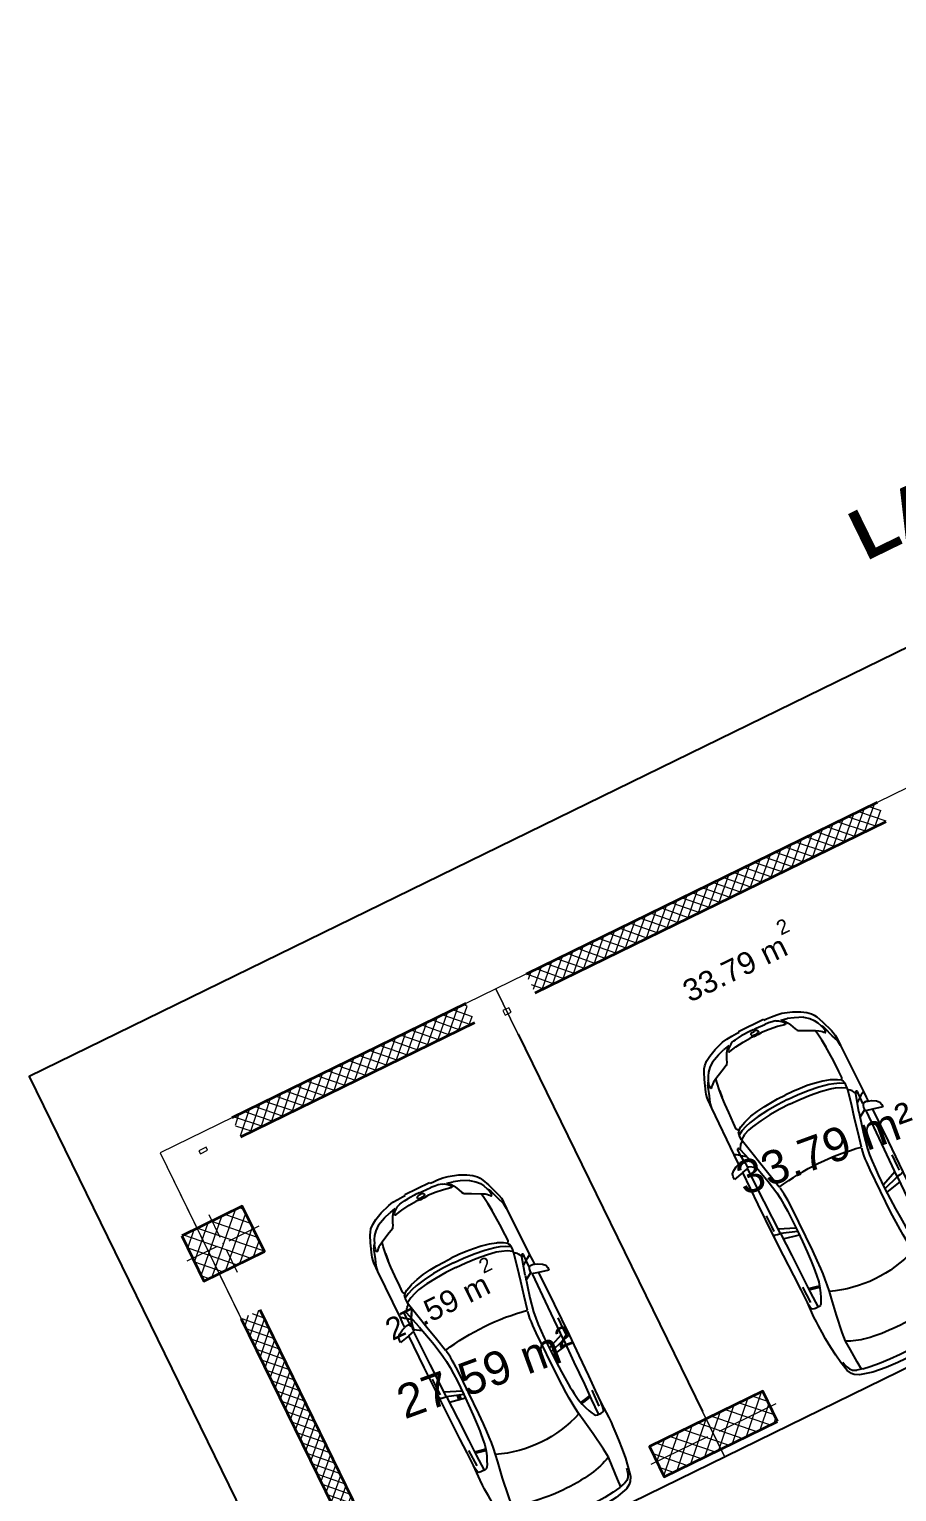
# Model space of a CAD drawing. Header units: metres. Extents: x 7511783 to 7512372, y 4692307 to 4692611.
# Drawn here: x 7511783.76 to 7511794.09, y 4692512.97 to 4692530.39 of the extents above; entities that cross this region are included whole.
import ezdxf

# ---------------------------------------------------------------- set-up
doc = ezdxf.new("R2010")
doc.units = ezdxf.units.M
doc.linetypes.add('Long Dashed', pattern=[793.7499761581425, 476.2499928474427, -317.4999833106998])
doc.layers.get('0').update_dxf_attribs({"lineweight": 0})
for name, color, linetype, lineweight in [('A - Fill Zone_Pen_No__156', 165, 'Continuous', 0), ('A - Muret', 7, 'Continuous', 0), ('A - Muret_Pen_No__101', 252, 'Continuous', 0), ('A - Muret_Pen_No__7', 7, 'Continuous', 0), ('A - Pllaka Themel', 7, 'Continuous', 0), ('A - Pllaka Themel_Pen_No__42', 8, 'Continuous', 0), ('A - Shtyllat', 7, 'Continuous', 0), ('A - Shtyllat_Pen_No__1', 7, 'Continuous', 0), ('A -Polyline_Pen_No__42', 8, 'Continuous', 0), ('Annotation - Text_Pen_No__48', 14, 'Continuous', 0), ('garazhat-netw', 1, 'Continuous', 0), ('Interior - Furniture _Pen_No__42', 8, 'Continuous', 0), ('Structural - Bearing', 7, 'Continuous', 0), ('Structural - Bearing_Pen_No__20', 1, 'Continuous', 0), ('Structural - Bearing_Pen_No__21', 7, 'Continuous', 0)]:
    doc.layers.add(name, color=color, linetype=linetype, lineweight=lineweight)
doc.styles.add('GENERATED_STYLE_2', font='arialbd.ttf')
doc.styles.get("Standard").update_dxf_attribs({"font": 'arial.ttf'})
pattern_1 = [(44.99999999999998, (0, 0), (-68.94290863686237, 68.94290863686243), []), (135.0000000000001, (0, 0), (68.94290863686219, 68.94290863686261), [])]
pattern_2 = [(44.99999999999998, (0, 0), (-91.92387818248316, 91.92387818248324), []), (135.0000000000001, (0, 0), (91.9238781824829, 91.92387818248349), [])]

# ---------------------------------------------------------------- blocks, each defined once
blk = doc.blocks.new('Slab_1', base_point=(-1850.000000000003, -20500.83600967443))
at = {"layer": 'A - Pllaka Themel_Pen_No__42', "color": 8, "linetype": 'Continuous', "lineweight": 25, "flags": 128}
blk.add_lwpolyline([(-1850.000000000003, -20500.83600967443), (27400.0000000007, -20500.83534970144), (27400.0000000007, 1500), (-1000, 1500), (-999.9999999999992, -8550.830745419275), (-1850.000000000002, -8550.830745419275)], close=True, dxfattribs=at)
blk = doc.blocks.new('Wall_14', base_point=(0, 6.4082e-12))
at = {"layer": 'A - Muret_Pen_No__101', "linetype": 'Continuous', "lineweight": 13}
h = blk.add_hatch(dxfattribs=at)
h.set_pattern_fill('CONCRETE_BLOCK', color=252, style=0, pattern_type=2)
h.set_pattern_definition(pattern_1)
h.paths.add_polyline_path([(949.9999999999998, 6.70552789961e-05), (949.9999999999998, -249.9999821185998), (4050.000049173878, -249.9999821185998), (4050.000049173878, -6.03497707363e-05)])
h = blk.add_hatch(dxfattribs=at)
h.set_pattern_fill('CONCRETE_BLOCK', color=252, style=0, pattern_type=2)
h.set_pattern_definition(pattern_1)
h.paths.add_polyline_path([(4850.000053644231, -249.9999821185998), (9499.999999999998, -249.9999821185998), (9499.999999999998, 6.70552789961e-05), (4850.000053644231, -6.03497707363e-05)])
at = {"layer": 'A - Muret_Pen_No__7', "color": 7, "linetype": 'Continuous', "lineweight": 35, "flags": 128}
for points in [[(4049.999999999993, 5.9151e-12), (949.9999999999992, 6.2951e-12)], [(9500, 5.2471e-12), (4849.999999999994, 5.8171e-12)], [(950.0000000000005, -249.9999999999937), (4049.999999999999, -249.9999999999941)], [(4850, -249.9999999999942), (9500, -249.9999999999948)]]:
    blk.add_lwpolyline(points, dxfattribs=at)
blk = doc.blocks.new('Wall_15', base_point=(0, 6.4082e-12))
at = {"layer": 'A - Muret_Pen_No__101', "linetype": 'Continuous', "lineweight": 13}
h = blk.add_hatch(dxfattribs=at)
h.set_pattern_fill('CONCRETE_BLOCK', color=252, style=0, pattern_type=2)
h.set_pattern_definition(pattern_1)
h.paths.add_polyline_path([(-1.5708e-12, -4900.000033771142), (249.9999749009003, -4900.000033771142), (249.9999749009003, -2199.999968968906), (-1.5708e-12, -2199.999968968906)])
h = blk.add_hatch(dxfattribs=at)
h.set_pattern_fill('CONCRETE_BLOCK', color=252, style=0, pattern_type=2)
h.set_pattern_definition(pattern_1)
h.paths.add_polyline_path([(-1.5708e-12, -8550.830750387211), (249.999995032061, -8800.830745419275), (249.999995032061, -6899.999994027645), (-1.5708e-12, -6899.999994027645)])
at = {"layer": 'A - Muret_Pen_No__7', "color": 7, "linetype": 'Continuous', "lineweight": 35, "flags": 128}
for points in [[(-4.041e-13, -2200.000028613109), (-9.001e-13, -4899.999936311775)], [(249.9999999999991, -4900.000060477718), (249.9999999999996, -2200.000025361618)], [(-1.2675e-12, -6899.999962323701), (-1.5708e-12, -8550.830745419275)], [(249.9999999999984, -8800.830745419275), (249.9999999999987, -6899.999959072212)]]:
    blk.add_lwpolyline(points, dxfattribs=at)
blk = doc.blocks.new('Column_1', base_point=(-58909.50201474628, 206624.0072372175))
at = {"layer": 'Structural - Bearing', "linetype": 'Continuous', "lineweight": 0}
h = blk.add_hatch(dxfattribs=at)
h.set_pattern_fill('CONCRETE_BLOCK', color=18, style=0, pattern_type=2)
h.set_pattern_definition(pattern_2)
h.paths.add_polyline_path([(-59309.50201474628, 206924.0072372175), (-59309.50201474628, 206324.0072372175), (-58509.50201474628, 206324.0072372175), (-58509.50201474628, 206924.0072372175)])
at = {"layer": 'Structural - Bearing_Pen_No__20', "color": 1, "linetype": 'Continuous', "lineweight": 0}
for p, q in [((-58909.50201474628, 206704.0072372175), (-58909.50201474628, 207004.0072372175)), ((-58989.50201474628, 206624.0072372175), (-59389.50201474628, 206624.0072372175)), ((-58909.50201474628, 206544.0072372175), (-58909.50201474628, 206244.0072372175)), ((-58829.50201474629, 206624.0072372175), (-58429.50201474629, 206624.0072372175))]:
    blk.add_line(p, q, dxfattribs=at)
blk.add_point((-58909.50201474628, 206624.0072372175), dxfattribs=at)
at = {"layer": 'Structural - Bearing_Pen_No__21', "color": 7, "linetype": 'Continuous', "lineweight": 35, "flags": 128}
blk.add_lwpolyline([(-59309.50201474628, 206924.0072372175), (-59309.50201474628, 206324.0072372175), (-58509.50201474628, 206324.0072372175), (-58509.50201474628, 206924.0072372175)], close=True, dxfattribs=at)
blk = doc.blocks.new('Column_2', base_point=(47.50000000000142, 14980))
at = {"layer": 'A - Shtyllat_Pen_No__1', "color": 7, "linetype": 'Continuous', "lineweight": 13, "flags": 128}
blk.add_lwpolyline([(1.4377e-12, 15000), (1.4266e-12, 14960), (95.00000000000142, 14960), (95.00000000000144, 15000)], close=True, dxfattribs=at)
blk = doc.blocks.new('Column_3', base_point=(445.0000000000012, 14970))
at = {"layer": 'A - Shtyllat_Pen_No__1', "color": 7, "linetype": 'Continuous', "lineweight": 13, "flags": 128}
blk.add_lwpolyline([(405.0000000000012, 15000), (405.0000000000012, 14940), (485.0000000000012, 14940), (485.0000000000012, 15000)], close=True, dxfattribs=at)
blk = doc.blocks.new('Column_10', base_point=(-59109.50201474628, 182406.9408084733))
at = {"layer": 'Structural - Bearing', "linetype": 'Continuous', "lineweight": 0}
h = blk.add_hatch(dxfattribs=at)
h.set_pattern_fill('CONCRETE_BLOCK', color=18, style=0, pattern_type=2)
h.set_pattern_definition(pattern_2)
h.paths.add_polyline_path([(-58359.50201474628, 182206.9408084733), (-58359.50201474628, 182606.9408084733), (-59859.50201474628, 182606.9408084733), (-59859.50201474628, 182206.9408084733)])
at = {"layer": 'Structural - Bearing_Pen_No__20', "color": 1, "linetype": 'Continuous', "lineweight": 0}
for p, q in [((-59109.50201474628, 182486.9408084733), (-59109.50201474628, 182686.9408084733)), ((-59189.50201474627, 182406.9408084733), (-59939.50201474627, 182406.9408084733)), ((-59109.50201474628, 182326.9408084733), (-59109.50201474628, 182126.9408084733)), ((-59029.50201474628, 182406.9408084733), (-58279.50201474628, 182406.9408084733))]:
    blk.add_line(p, q, dxfattribs=at)
blk.add_point((-59109.50201474628, 182406.9408084733), dxfattribs=at)
at = {"layer": 'Structural - Bearing_Pen_No__21', "color": 7, "linetype": 'Continuous', "lineweight": 35, "flags": 128}
blk.add_lwpolyline([(-58359.50201474628, 182206.9408084733), (-58359.50201474628, 182606.9408084733), (-59859.50201474628, 182606.9408084733), (-59859.50201474628, 182206.9408084733)], close=True, dxfattribs=at)
blk = doc.blocks.new('Car 05 22')
at = {"layer": 'Interior - Furniture _Pen_No__42', "color": 8, "linetype": 'Continuous', "lineweight": 25}
for p, q in [((1961.117547741, 983.221158223), (1928.938242309, 983.221158223)), ((1928.938242309, 983.221158223), (1957.843908175, 858.0544967500001)), ((1996.903176747, 974.9060932165999), (1961.117547741, 983.221158223)), ((2026.89661068, 945.007687052), (1996.903176747, 974.9060932165999)), ((2054.5732194, 897.577022836), (2026.89661068, 945.007687052)), ((2067.91700908, 857.6794056350001), (2054.5732194, 897.577022836)), ((-784.8200333720001, 721.8124613509999), (-815.0478655078, 667.7598955197002)), ((-757.6903274910002, 747.022066986), (-784.8200333720001, 721.8124613509999)), ((-706.3378894982, 775.7872218095), (-757.6903274910002, 747.022066986)), ((-729.425104913, 716.3992494200002), (-750.577082573, 669.7773949330001)), ((-701.0941271610001, 743.2591195180001), (-729.425104913, 716.3992494200002)), ((-585.227090103, 801.027979058), (-706.3378894982, 775.7872218095)), ((-664.8727541800001, 760.961322365), (-701.0941271610001, 743.2591195180001)), ((-626.571782751, 772.4860242179999), (-664.8727541800001, 760.961322365)), ((-594.8871138119998, 778.4895580349998), (-626.571782751, 772.4860242179999)), ((-483.1389679684001, 817.2581826864), (-585.227090103, 801.027979058)), ((-372.3345973750002, 830.229933465), (-483.1389679684001, 817.2581826864)), ((-251.752794228, 841.043733947), (-372.3345973750002, 830.229933465)), ((-168.2198443133, 844.6061713611999), (-251.752794228, 841.043733947)), ((-78.35772569479998, 850.6357850930001), (-168.2198443133, 844.6061713611999)), ((-24.036324899, 852.2918850640001), (-78.35772569479998, 850.6357850930001)), ((40.3182760438, 852.3336850629998), (-24.036324899, 852.2918850640001)), ((230.8030912739, 845.5192631063), (40.3182760438, 852.3336850629998)), ((124.560977278, 791.3967861309999), (129.0398444, 820.4687779309999)), ((125.693926866, 743.8968737240001), (124.560977278, 791.3967861309999)), ((327.3887276080001, 761.920895626), (125.394377448, 756.455747737)), ((132.429139117, 722.8048827370001), (125.693926866, 743.8968737240001)), ((129.0398444, 820.4687779309999), (138.886242882, 832.3883788069998)), ((146.670770152, 710.6062742990001), (132.429139117, 722.8048827370001)), ((138.886242882, 832.3883788069998), (165.168377873, 840.275885275)), ((171.252864179, 696.6287725440001), (146.670770152, 710.6062742990001)), ((165.168377873, 840.275885275), (194.733578306, 844.324685204)), ((212.566754139, 676.5412700230002), (171.252864179, 696.6287725440001)), ((194.733578306, 844.324685204), (230.803091274, 845.519263106)), ((210.873013229, 809.2317387879999), (418.0703055720001, 816.1926024380003)), ((400.0158099590001, 847.596806379), (230.8030912739, 845.5192631063)), ((521.9507803269998, 764.6728959719999), (327.3887276080001, 761.920895626)), ((355.2943663540001, 762.315609428), (339.1227247570001, 683.1192857359999)), ((373.4006373970002, 762.5717151969999), (357.2289958010001, 683.375391506)), ((590.7241636140001, 851.6786068920001), (400.0158099590001, 847.596806379)), ((813.627009446, 769.327996556), (521.9507803269998, 764.6728959719999)), ((856.5325990199999, 856.169707455), (590.7241636140001, 851.6786068920001)), ((1108.59023357, 773.98329714), (813.627009446, 769.327996556)), ((1129.8609284, 858.5331077519999), (856.5325990199999, 856.169707455)), ((1036.25651944, 772.8416796290002), (996.5002997029998, 578.7916468290002)), ((1041.96657906, 578.0240872360001), (1107.56627095, 773.967136299)), ((1173.32542975, 774.895061201), (1090.33970038, 577.89253068)), ((1115.14443198, 808.948201529), (1108.59023357, 773.98329714)), ((1108.59023357, 773.98329714), (1537.61805657, 780.025947399)), ((1119.51383092, 833.2672045809999), (1115.14443198, 808.948201529)), ((1120.16623076, 836.3248049650001), (1119.51383092, 833.2672045809999)), ((1120.69723063, 838.160005195), (1120.16623076, 836.3248049650001)), ((1129.8609284, 858.5331077519999), (1120.69723063, 838.160005195)), ((1536.1071561, 860.3802508980001), (1129.8609284, 858.5331077519999)), ((1162.63563846, 830.4777734580001), (1220.13025657, 829.0713745190002)), ((1220.13025657, 829.0713745190002), (1369.65750367, 831.489072695)), ((1957.843908175, 858.0544967500001), (1536.1071561, 860.3802508980001)), ((1537.61805657, 780.025611521), (1974.99295641, 786.0764425990001)), ((2000.39650233, 701.591770694), (1730.35620914, 633.8338533080002)), ((1939.15395607, 686.22492547), (1995.917261, 777.427813481)), ((1957.84390817, 858.0544967500001), (1977.22141076, 777.427813481)), ((1977.22141076, 777.427813481), (2019.59119012, 777.427813481)), ((2000.39650233, 701.591770694), (2213.53100788, 762.9814866290001)), ((2019.59119012, 777.427813481), (2044.48611622, 783.069509224)), ((2044.48611622, 783.069509224), (2063.35562216, 792.2740022800001)), ((2063.35562216, 792.2740022800001), (2070.42572439, 799.8521965630001)), ((2068.68333559, 787.696981005), (2065.39356605, 794.4584027669999)), ((2119.91703998, 857.4374531180001), (2067.91700908, 857.6794056350001)), ((2075.28112592, 835.6608695470001), (2067.91700908, 857.6794056350001)), ((2068.68333559, 787.696981005), (2148.02030692, 790.4828861469999)), ((2070.42572439, 799.8521965630001), (2075.2191259, 809.3983893609999)), ((2075.2191259, 809.3983893609999), (2075.28112592, 835.6608695470001)), ((2106.51930118, 732.1586113790001), (2148.02030692, 790.4828861469999)), ((2193.165590015, 856.4504063259001), (2119.91703998, 857.4374531180001)), ((2122.045506540001, 659.9572884350001), (2293.79610906, 697.6509877739999)), ((2148.02030692, 790.4828861469999), (2166.81146925, 813.814537484)), ((2148.02030692, 790.4828861469999), (2205.61920777, 792.204186117)), ((2166.81146925, 813.814537484), (2182.27381684, 834.081841238)), ((2182.27381684, 834.081841238), (2193.16559002, 856.4504063260001)), ((2808.01466132, 852.5547640039999), (2193.165590015, 856.4504063259001)), ((2205.61920777, 792.204186117), (2227.21980808, 791.0038861380001)), ((2226.59190807, 769.8777067159999), (2213.53100788, 762.9814866290001)), ((2213.53100788, 762.9814866290001), (2238.34670825, 752.240186817)), ((2234.36910819, 773.9630864369999), (2226.59190807, 769.8828865080001)), ((2227.21980808, 791.0038861380001), (2232.61990816, 790.029986155)), ((2232.61990816, 790.029986155), (2237.93539134, 787.2871225249999)), ((2238.46067648, 776.864360243), (2234.36910819, 773.9630864369999)), ((2240.81890828, 784.03918626), (2237.93539134, 787.2871225249999)), ((2238.34670825, 752.240186817), (2258.53170854, 739.717487037)), ((2238.46067648, 776.864360243), (2240.85090828, 780.5209863219999)), ((2240.85090828, 780.5209863219999), (2240.81890828, 784.03918626)), ((2258.53170854, 739.717487037), (2269.0398087, 731.086787188)), ((2269.0398087, 731.086787188), (2278.83550884, 721.965087348)), ((2278.83550884, 721.965087348), (2293.79610906, 697.6509877739999)), ((2293.79610906, 697.6509877739999), (2317.1870094, 700.7385877199999)), ((2293.79610906, 697.6386630720001), (2293.79610906, 697.6509877739999)), ((2317.1870094, 700.7385877199999), (2345.74280982, 702.7498876850001)), ((2355.134199750001, 639.912801441), (2317.1870094, 700.7385877199999)), ((2345.74280982, 702.7498876850001), (2378.929310310001, 702.0184876970001)), ((2410.10490185, 649.1086815510001), (2378.929310310001, 702.0184876970001)), ((2378.929310310001, 702.0184876970001), (2410.57231077, 694.2028878339999)), ((2428.73881104, 681.7061880529999), (2457.25830016, 700.035535323)), ((2457.25830016, 700.035535323), (2535.4819126, 697.9905877680001)), ((2535.422612600001, 697.9916562040003), (2673.21491462, 695.5089878119999)), ((2535.46586986, 697.9894090810001), (2535.4819126, 697.988971943)), ((2855.711363900001, 852.6327640009998), (2808.01466132, 852.5547640039999)), ((2808.01466132, 852.5547640039999), (2876.86636504, 843.317264394)), ((2891.44016583, 852.5287640049999), (2855.711363900001, 852.6327640009998)), ((2876.86636504, 843.317264394), (2954.16376923, 813.731165643)), ((2922.51356751, 852.034364026), (2891.44016583, 852.5287640049999)), ((2904.11849592, 832.8863289209997), (2905.06820589, 832.8379901159999)), ((2945.17226874, 849.4061641369999), (2922.51356751, 852.034364026)), ((2989.61447115, 839.6482645490003), (2945.17226874, 849.4061641369999)), ((2954.16376923, 813.731165643), (3075.78877375, 774.6896785450001)), ((3013.55027244, 833.064864827), (2989.61447115, 839.6482645490003)), ((3154.26138006, 782.5577669589998), (3013.55027244, 833.064864827)), ((3022.47491973, 758.305686711), (3023.66221975, 762.4851866380001)), ((3024.49924208, 753.7186598590001), (3022.47491973, 758.305686711)), ((3023.66221975, 762.4851866380001), (3034.64521991, 765.0503865930001)), ((3037.91041996, 743.452886971), (3024.49924208, 753.7186598590001)), ((3034.64521991, 765.0503865930001), (3046.93432009, 763.817386614)), ((3050.61522015, 730.6688871950001), (3037.91041996, 743.452886971)), ((3046.93432009, 763.817386614), (3060.9451203, 762.9292866300001)), ((3064.50712035, 714.6457874760001), (3050.61522015, 730.6688871950001)), ((3060.9451203, 762.9292866300001), (3089.85712072, 757.3861867269998)), ((3076.97452053, 697.807687771), (3064.50712035, 714.6457874760001)), ((3100.48402088, 763.1120866269999), (3075.78877375, 774.6896785450001)), ((3100.00912087, 656.556188494), (3076.97452053, 697.807687771)), ((3089.85712072, 757.3861867269998), (3108.43932099, 751.4304868319999)), ((3114.13862108, 753.3111867989999), (3100.48402088, 763.1120866269999)), ((3108.43932099, 751.4304868319999), (3122.8656212, 746.4359869189999)), ((3122.8656212, 746.4359869189999), (3114.13862108, 753.3111867989999)), ((3170.0706946, 726.5554905960001), (3122.8656212, 746.4359869189999)), ((3235.883818752, 747.6101556219), (3154.26138006, 782.5577669589998)), ((3211.69204952, 701.0151137130001), (3170.0706946, 726.5554905960001)), ((3254.25934432, 663.1775183300001), (3211.69204952, 701.0151137130001)), ((3269.07948628, 728.3294692490001), (3235.883818752, 747.6101556219)), ((3298.56678787, 705.6390702070001), (3269.07948628, 728.3294692490001)), ((3337.33388997, 663.3806719909999), (3298.56678787, 705.6390702070001)), ((-815.0478655078, 667.7598955197002), (-855.0523550635, 511.0116477078998)), ((-768.2719792499998, 602.2788720830002), (-782.764796709, 510.0106247469999)), ((-768.2719792499998, 602.2788720830002), (-750.577082573, 669.7773949330001)), ((-764.3441764490001, 617.261773195), (-665.728145997, 623.9546285630003)), ((-665.728145997, 623.9546285630003), (-500.877431885, 634.180288886)), ((-500.877431885, 634.180288886), (-383.0238853850001, 641.9613403830001)), ((-383.0238853850001, 641.9613403830001), (-274.220886173, 631.318400078)), ((-274.220886173, 631.318400078), (-56.404854203, 600.536895199)), ((-56.404854203, 600.536895199), (145.941775497, 566.5900898169999)), ((145.941775497, 566.5900898169999), (233.261172115, 552.312592089)), ((266.3151410770001, 654.566867265), (212.566754139, 676.5412700230002)), ((233.261172115, 552.312592089), (315.3092800730001, 541.359190513)), ((319.4903281550001, 636.426864989), (266.3151410770001, 654.566867265)), ((315.2936019620001, 541.3606176840001), (384.2945810830001, 535.0794906230001)), ((392.7088835140001, 617.8124267930001), (319.4903281550001, 636.426864989)), ((339.1227247570001, 683.1192857359999), (329.5580559370001, 633.8673348859999)), ((357.2289958010001, 683.375391506), (346.76505809, 629.492778784)), ((384.2815104790001, 535.080362318), (454.174320738, 530.4191213629999)), ((474.8166917820001, 607.1053878569999), (392.7088835140001, 617.8124267930001)), ((454.170282107, 530.4193907049998), (526.242583163, 526.2868907769997)), ((521.3449804749999, 601.6186871690002), (474.8166917820001, 607.1053878569999)), ((569.9935686519999, 596.8381865689998), (521.3449804749999, 601.6186871690002)), ((526.2331313149998, 526.2873073839999), (627.7018846490002, 521.814890855)), ((652.59274858, 590.9845858339997), (569.9935686519999, 596.8381865689998)), ((772.8388193580001, 584.9903850819998), (652.59274858, 590.9845858339997)), ((907.2666866909999, 580.298084493), (772.8388193580001, 584.9903850819998)), ((1041.96657906, 578.0240872360001), (907.2666866909999, 580.298084493)), ((1227.79815085, 577.5186957939999), (1041.96657906, 578.0240872360001)), ((1316.09897866, 580.475793563), (1227.79815085, 577.5186957939999)), ((1403.02450604, 584.4121905939998), (1316.09897866, 580.475793563)), ((1483.8761315, 590.1361862749999), (1403.02450604, 584.4121905939998)), ((1420.49066257, 521.652523245), (1466.64156934, 524.030772681)), ((1466.62639694, 524.0299908169999), (1510.87647584, 527.594696836)), ((1562.00595611, 600.596478384), (1483.8761315, 590.1361862749999)), ((1510.85529759, 527.5929907539999), (1554.25309822, 533.0576906580001)), ((1554.25309822, 533.0576906580001), (1596.82961355, 540.969674969)), ((1730.35620914, 633.8338533080002), (1562.00595611, 600.596478384)), ((1597.28918852, 541.1774857889999), (1596.65116701, 540.8889849259999)), ((1610.72419049, 544.0665862469999), (1779.61280153, 581.7538898049997)), ((1779.61280153, 581.7538898049997), (1952.84760406, 621.338789111)), ((1952.84760406, 621.338789111), (2122.045506540001, 659.9572884350001)), ((2379.77420337, 575.387091212), (2355.13301598, 639.9159014410001)), ((2397.334105950001, 514.2584815219999), (2379.77250853, 575.3929912130001)), ((2436.02871163, 583.2244924540001), (2410.10490185, 649.1086815510001)), ((2410.57231077, 694.2028878339999), (2410.58631694, 694.1782473540001)), ((2428.73881104, 681.7061880529999), (2410.57231077, 694.2028878339999)), ((2428.77597173, 681.700745325), (2428.73881104, 681.7061880529999)), ((2428.77597173, 681.700745325), (2456.66545813, 639.8418234830003)), ((2453.63941421, 521.616582688), (2436.02871163, 583.2244924540001)), ((2456.66545813, 639.8418234830003), (2487.236391870001, 574.2621729599999)), ((2487.236391870001, 574.2621729599999), (2491.79934275, 562.0052962960001)), ((2491.79994982, 562.0052962960001), (2517.90263133, 477.034766618)), ((2673.21491462, 695.5089878119999), (2787.200816290001, 691.4809878819998)), ((2787.200816290001, 691.4809878819998), (2868.415817480001, 687.223087957)), ((2868.395882330001, 687.22488671), (2959.72331881, 678.984388101)), ((2959.72331881, 678.984388101), (2868.415817480001, 687.1969879569999)), ((2959.72331881, 678.984388101), (3047.2313201, 666.2002883250001)), ((3047.20992906, 666.2041971140001), (3100.00912087, 656.556188494)), ((3152.92075342, 553.873393456), (3100.00912087, 656.556188494)), ((3189.62073735, 475.569766106), (3152.92075342, 553.873393456)), ((3301.867263790001, 602.80900872), (3254.25934432, 663.1775183300001)), ((3301.867263790001, 602.80900872), (3346.015513130001, 501.4217980699999)), ((3374.49419199, 603.583974516), (3337.33388997, 663.3806719909999)), ((3418.40079436, 512.7439783509999), (3374.49419199, 603.583974516)), ((-855.0523550635, 511.0116477078998), (-874.6778528530002, 344.9579771100001)), ((-794.5333543099999, 390.6265818930001), (-802.4328468090001, 258.715288008)), ((-782.7621654889999, 510.027376359), (-794.5333543099999, 390.6265818930001)), ((627.698546207, 521.8149872519999), (756.75876515, 518.0884218199999)), ((756.75876515, 518.0884218199999), (1322.62824821, 518.052230308)), ((1322.62824821, 518.052230308), (1420.49779626, 521.652890858)), ((2419.31580918, 395.7362626700001), (2397.33316008, 514.2635815229997)), ((2433.73206705, 266.091642182), (2419.31580918, 395.7362626700001)), ((2477.61661773, 401.0764635800001), (2453.63941421, 521.616582688)), ((2493.88922012, 269.050242651), (2477.61661773, 401.0764635800001)), ((2517.90263133, 477.034766618), (2537.54372273, 384.0810341510001)), ((2537.54372273, 384.0810341510001), (2551.45611664, 285.6281997640001)), ((3199.39883308, 466.7584630290001), (3189.62073735, 475.569766106)), ((3220.69886845, 454.388540188), (3199.39883308, 466.7584630290001)), ((3256.10680826, 439.2417534179999), (3220.67662376, 454.4014587129999)), ((3288.390194130001, 425.101248479), (3256.10680826, 439.2417534179999)), ((3319.36158057, 408.41284265), (3288.390194130001, 425.101248479)), ((3353.46269085, 384.2512837760001), (3319.36158057, 408.41284265)), ((3321.23357975, 370.497229407), (3320.99727986, 362.132926485)), ((3320.99727986, 362.132926485), (3338.31527228, 276.8564967000001)), ((3324.654278260001, 377.297531782), (3321.23357975, 370.497229407)), ((3328.30797666, 379.591332583), (3324.654278260001, 377.297531782)), ((3338.468372210001, 379.4523325350001), (3328.30797666, 379.591332583)), ((3363.640761200001, 357.811724976), (3338.468372210001, 379.4523325350001)), ((3346.015513130001, 501.4217980699999), (3374.297465860001, 419.557472908)), ((3377.182392130001, 359.9734848010001), (3353.46269085, 384.2512837760001)), ((3396.66521323, 315.8049103040001), (3363.640761200001, 357.811724976)), ((3391.09039087, 344.247647689), (3374.297465860001, 419.557472908)), ((3391.09039087, 344.247647689), (3377.182392130001, 359.9734848010001)), ((3457.47689648, 393.0984834030001), (3418.40079436, 512.7439783509999)), ((3468.34279707, 330.9338860280001), (3457.47689648, 393.0984834030001)), ((-882.944054645, 194.680643518), (-885.3767076889999, 0)), ((-874.6778528530002, 344.9579771100001), (-882.944054645, 194.680643518)), ((-802.4328468090001, 258.715288008), (-806.8131426489999, 124.936494209)), ((2441.61713002, 131.955220918), (2433.73181129, 266.093942182)), ((2503.10292147, 133.173421111), (2493.88922012, 269.050242651)), ((2551.45611664, 285.6281997640001), (2559.71041303, 193.693567653)), ((2559.71041303, 193.693567653), (2564.38081099, 101.185635342)), ((3338.31527228, 276.8564967000001), (3351.882966340001, 172.661960307)), ((3408.0703938, 289.3779877820001), (3396.66521323, 315.8049103040001)), ((3408.0703938, 289.3779877820001), (3413.77629411, 267.259988716)), ((3413.77548775, 267.2641933500001), (3418.45445829, 242.866384828)), ((3418.452194370001, 242.878189745), (3424.044894670001, 200.723791525)), ((3424.044894670001, 200.723791525), (3427.72848251, 152.023715234)), ((3474.4914974, 263.721088865), (3468.34279707, 330.9338860280001)), ((3478.33319761, 199.917191559), (3474.4914974, 263.721088865)), ((3479.35651311, 164.9481933352), (3478.33319761, 199.917191559)), ((-885.3767076889999, 0), (-882.944054645, -194.680643518)), ((-806.8131426489999, 124.936494209), (-808.0470753050001, 0)), ((-806.8131426489999, -124.936494209), (-808.0470753050001, 1.477e-13)), ((2444.0197128, -0.0273000043277), (2441.61701245, 131.957220918)), ((2444.0197128, 0.0273000043271), (2441.61701245, -131.957220918)), ((2506.01959488, -3.86e-13), (2503.10292147, 133.173421111)), ((2564.38081099, 101.185635342), (2566.01761027, -0.00610000213065)), ((2564.38081099, -101.185635342), (2566.01761027, 0.00610000212997)), ((3351.882966340001, 172.661960307), (3358.343763510001, 75.87012649980001)), ((3353.95786543, 27.8932505984), (3358.343763510001, 75.87012649980001)), ((3353.95786543, 27.8932505984), (3353.95786543, -0.7649002671629999)), ((3353.95786543, -27.8932505984), (3353.95786543, 0.7649002671619999)), ((3370.89075802, 11.74110410089999), (3370.32315827, -0.7649002671629999)), ((3370.89075802, -11.74110410089999), (3370.32315827, 0.7649002671619999)), ((3372.49235732, 23.6550082622), (3370.89075802, 11.74110410089999)), ((3376.267285060001, 38.99395092400001), (3372.49235732, 23.6550082622)), ((3381.98685317, 46.5714162664), (3376.267285060001, 38.99395092400001)), ((3386.21005132, 48.3522168884), (3381.98685317, 46.5714162664)), ((3386.21005132, 48.3522168884), (3394.28954778, 48.3522168884)), ((3398.51284593, 46.5714162664), (3394.28954778, 48.3522168884)), ((3404.23226311, 38.99375151340001), (3398.51284593, 46.5714162664)), ((3404.23226311, 38.99375151340001), (3408.00714178, 23.6550082622)), ((3408.00714178, 23.6550082622), (3409.766541010001, 8.055102813469999)), ((3409.766541010001, 8.055102813469999), (3409.766541010001, -4.961e-13)), ((3432.36383112, 39.98011396419999), (3427.72848251, 152.023715234)), ((3431.76949509, 57.3729975776), (3431.76949509, 56.7710829698)), ((3432.04453126, -0.0109000038072), (3432.36383112, 39.98011396419999)), ((3432.04453126, 0.0109000038063), (3432.36383112, -39.98011396419999)), ((3489.519598210001, 164.9481933352), (3479.35651311, 164.9481933352)), ((3489.519598210001, -164.9481933352), (3489.519598210001, 164.9481933352)), ((-802.4328468090001, -258.715288008), (-806.8131426489999, -124.936494209)), ((2441.61713002, -131.955220918), (2433.73181129, -266.093942182)), ((2503.10292147, -133.173421111), (2493.88922012, -269.050242651)), ((2506.01959488, -2.78e-13), (2503.10292147, -133.173421111)), ((2559.71041303, -193.693567653), (2564.38081099, -101.185635342)), ((3338.31527228, -276.8564967000001), (3351.882966340001, -172.661960307)), ((3351.882966340001, -172.661960307), (3358.343763510001, -75.87012649980001)), ((3353.95786543, -27.8932505984), (3358.343763510001, -75.87012649980001)), ((3372.49235732, -23.6550082622), (3370.89075802, -11.74110410089999)), ((3376.267285060001, -38.99395092400001), (3372.49235732, -23.6550082622)), ((3381.98685317, -46.5714162664), (3376.267285060001, -38.99395092400001)), ((3386.21005132, -48.3522168884), (3381.98685317, -46.5714162664)), ((3386.21005132, -48.3522168884), (3394.28954778, -48.3522168884)), ((3398.51284593, -46.5714162664), (3394.28954778, -48.3522168884)), ((3404.23226311, -38.99375151340001), (3398.51284593, -46.5714162664)), ((3404.23226311, -38.99375151340001), (3408.00714178, -23.6550082622)), ((3408.00714178, -23.6550082622), (3409.766541010001, -8.055102813469999)), ((3409.766541010001, -8.055102813469999), (3409.766541010001, -3.892e-13)), ((3424.044894670001, -200.723791525), (3427.72848251, -152.023715234)), ((3432.36383112, -39.98011396419999), (3427.72848251, -152.023715234)), ((3431.76949509, -57.3729975776), (3431.76949509, -56.7710829698)), ((3478.33319761, -199.917191559), (3479.35651311, -164.9481933352)), ((3479.35651311, -164.9481933352), (3489.519598210001, -164.9481933352)), ((-882.944054645, -194.680643518), (-874.6778528530002, -344.9579771100001)), ((-874.6778528530002, -344.9579771100001), (-855.0523550635, -511.0116477078998)), ((-794.5333543099999, -390.6265818930001), (-802.4328468090001, -258.715288008)), ((2433.73206705, -266.091642182), (2419.31580918, -395.7362626700001)), ((2493.88922012, -269.050242651), (2477.61661773, -401.0764635800001)), ((2537.54372273, -384.0810341510001), (2551.45611664, -285.6281997640001)), ((2551.45611664, -285.6281997640001), (2559.71041303, -193.693567653)), ((3320.99727986, -362.132926485), (3338.31527228, -276.8564967000001)), ((3396.66521323, -315.8049103040001), (3363.640761200001, -357.811724976)), ((3391.09039087, -344.247647689), (3374.297465860001, -419.557472908)), ((3391.09039087, -344.247647689), (3377.182392130001, -359.9734848010001)), ((3408.0703938, -289.3779877820001), (3396.66521323, -315.8049103040001)), ((3408.0703938, -289.3779877820001), (3413.77629411, -267.259988716)), ((3413.77548775, -267.2641933500001), (3418.45445829, -242.866384828)), ((3418.452194370001, -242.878189745), (3424.044894670001, -200.723791525)), ((3457.47689648, -393.0984834030001), (3468.34279707, -330.9338860280001)), ((3468.34279707, -330.9338860280001), (3474.4914974, -263.721088865)), ((3474.4914974, -263.721088865), (3478.33319761, -199.917191559)), ((-855.0523550635, -511.0116477078998), (-815.0478655078, -667.7598955197002)), ((-782.7621654889999, -510.027376359), (-794.5333543099999, -390.6265818930001)), ((-768.2719792499998, -602.2788720830002), (-782.764796709, -510.0106247469999)), ((526.2331313149998, -526.2873073839999), (627.7018846490002, -521.814890855)), ((627.698546207, -521.8149872519999), (756.75876515, -518.0884218199999)), ((756.75876515, -518.0884218199999), (1322.62824821, -518.052230308)), ((1322.62824821, -518.052230308), (1420.49779626, -521.652890858)), ((1420.49066257, -521.652523245), (1466.64156934, -524.030772681)), ((2397.334105950001, -514.2584815219999), (2379.77250853, -575.3929912130001)), ((2419.31580918, -395.7362626700001), (2397.33316008, -514.2635815229997)), ((2453.63941421, -521.616582688), (2436.02871163, -583.2244924540001)), ((2477.61661773, -401.0764635800001), (2453.63941421, -521.616582688)), ((2491.79994982, -562.0052962960001), (2517.90263133, -477.034766618)), ((2517.90263133, -477.034766618), (2537.54372273, -384.0810341510001)), ((3189.62073735, -475.569766106), (3152.92075342, -553.873393456)), ((3199.39883308, -466.7584630290001), (3189.62073735, -475.569766106)), ((3220.69886845, -454.388540188), (3199.39883308, -466.7584630290001)), ((3256.10680826, -439.2417534179999), (3220.67662376, -454.4014587129999)), ((3288.390194130001, -425.101248479), (3256.10680826, -439.2417534179999)), ((3319.36158057, -408.41284265), (3288.390194130001, -425.101248479)), ((3301.867263790001, -602.80900872), (3346.015513130001, -501.4217980699999)), ((3353.46269085, -384.2512837760001), (3319.36158057, -408.41284265)), ((3321.23357975, -370.497229407), (3320.99727986, -362.132926485)), ((3324.654278260001, -377.297531782), (3321.23357975, -370.497229407)), ((3328.30797666, -379.591332583), (3324.654278260001, -377.297531782)), ((3338.468372210001, -379.4523325350001), (3328.30797666, -379.591332583)), ((3363.640761200001, -357.811724976), (3338.468372210001, -379.4523325350001)), ((3346.015513130001, -501.4217980699999), (3374.297465860001, -419.557472908)), ((3377.182392130001, -359.9734848010001), (3353.46269085, -384.2512837760001)), ((3374.49419199, -603.583974516), (3418.40079436, -512.7439783509999)), ((3418.40079436, -512.7439783509999), (3457.47689648, -393.0984834030001)), ((-815.0478655078, -667.7598955197002), (-784.8200333720001, -721.8124613509999)), ((-768.2719792499998, -602.2788720830002), (-750.577082573, -669.7773949330001)), ((-764.3441764490001, -617.261773195), (-665.728145997, -623.9546285630003)), ((-729.425104913, -716.3992494200002), (-750.577082573, -669.7773949330001)), ((-665.728145997, -623.9546285630003), (-500.877431885, -634.180288886)), ((-500.877431885, -634.180288886), (-383.0238853850001, -641.9613403830001)), ((-383.0238853850001, -641.9613403830001), (-274.220886173, -631.318400078)), ((-274.220886173, -631.318400078), (-56.404854203, -600.536895199)), ((-56.404854203, -600.536895199), (145.941775497, -566.5900898169999)), ((145.941775497, -566.5900898169999), (233.261172115, -552.312592089)), ((212.566754139, -676.5412700230002), (171.252864179, -696.6287725440001)), ((266.3151410770001, -654.566867265), (212.566754139, -676.5412700230002)), ((233.261172115, -552.312592089), (315.3092800730001, -541.359190513)), ((319.4903281550001, -636.426864989), (266.3151410770001, -654.566867265)), ((315.2936019620001, -541.3606176840001), (384.2945810830001, -535.0794906230001)), ((392.7088835140001, -617.8124267930001), (319.4903281550001, -636.426864989)), ((339.1227247570001, -683.1192857359999), (329.5580559370001, -633.8673348859999)), ((355.2943663540001, -762.315609428), (339.1227247570001, -683.1192857359999)), ((357.2289958010001, -683.375391506), (346.76505809, -629.492778784)), ((373.4006373970002, -762.5717151969999), (357.2289958010001, -683.375391506)), ((384.2815104790001, -535.080362318), (454.174320738, -530.4191213629999)), ((474.8166917820001, -607.1053878569999), (392.7088835140001, -617.8124267930001)), ((454.170282107, -530.4193907049998), (526.242583163, -526.2868907769997)), ((521.3449804749999, -601.6186871690002), (474.8166917820001, -607.1053878569999)), ((569.9935686519999, -596.8381865689998), (521.3449804749999, -601.6186871690002)), ((652.59274858, -590.9845858339997), (569.9935686519999, -596.8381865689998)), ((772.8388193580001, -584.9903850819998), (652.59274858, -590.9845858339997)), ((907.2666866909999, -580.298084493), (772.8388193580001, -584.9903850819998)), ((1041.96657906, -578.0240872360001), (907.2666866909999, -580.298084493)), ((1036.25651944, -772.8416796290002), (996.5002997029998, -578.7916468290002)), ((1227.79815085, -577.5186957939999), (1041.96657906, -578.0240872360001)), ((1041.96657906, -578.0240872360001), (1107.56627095, -773.967136299)), ((1173.32542975, -774.895061201), (1090.33970038, -577.89253068)), ((1316.09897866, -580.475793563), (1227.79815085, -577.5186957939999)), ((1403.02450604, -584.4121905939998), (1316.09897866, -580.475793563)), ((1483.8761315, -590.1361862749999), (1403.02450604, -584.4121905939998)), ((1466.62639694, -524.0299908169999), (1510.87647584, -527.594696836)), ((1562.00595611, -600.596478384), (1483.8761315, -590.1361862749999)), ((1510.85529759, -527.5929907539999), (1554.25309822, -533.0576906580001)), ((1554.25309822, -533.0576906580001), (1596.82961355, -540.969674969)), ((1730.35620914, -633.8338533080002), (1562.00595611, -600.596478384)), ((1597.28918852, -541.1774857889999), (1596.65116701, -540.8889849259999)), ((1610.72419049, -544.0665862469999), (1779.61280153, -581.7538898049997)), ((2000.39650233, -701.591770694), (1730.35620914, -633.8338533080002)), ((1779.61280153, -581.7538898049997), (1952.84760406, -621.338789111)), ((1939.15395607, -686.22492547), (1995.917261, -777.427813481)), ((1952.84760406, -621.338789111), (2122.045506540001, -659.9572884350001)), ((2122.045506540001, -659.9572884350001), (2293.79610906, -697.6509877739999)), ((2355.134199750001, -639.912801441), (2317.1870094, -700.7385877199999)), ((2379.77420337, -575.387091212), (2355.13301598, -639.9159014410001)), ((2410.10490185, -649.1086815510001), (2378.929310310001, -702.0184876970001)), ((2378.929310310001, -702.0184876970001), (2410.57231077, -694.2028878339999)), ((2436.02871163, -583.2244924540001), (2410.10490185, -649.1086815510001)), ((2428.73881104, -681.7061880529999), (2410.57231077, -694.2028878339999)), ((2410.57231077, -694.2028878339999), (2410.58631694, -694.1782473540001)), ((2428.77597173, -681.700745325), (2428.73881104, -681.7061880529999)), ((2428.73881104, -681.7061880529999), (2457.25830016, -700.035535323)), ((2428.77597173, -681.700745325), (2456.66545813, -639.8418234830003)), ((2456.66545813, -639.8418234830003), (2487.236391870001, -574.2621729599999)), ((2487.236391870001, -574.2621729599999), (2491.79934275, -562.0052962960001)), ((2535.422612600001, -697.9916562040003), (2673.21491462, -695.5089878119999)), ((2673.21491462, -695.5089878119999), (2787.200816290001, -691.4809878819998)), ((2787.200816290001, -691.4809878819998), (2868.415817480001, -687.223087957)), ((2868.395882330001, -687.22488671), (2959.72331881, -678.984388101)), ((2959.72331881, -678.984388101), (2868.415817480001, -687.1969879569999)), ((2959.72331881, -678.984388101), (3047.2313201, -666.2002883250001)), ((3047.20992906, -666.2041971140001), (3100.00912087, -656.556188494)), ((3100.00912087, -656.556188494), (3076.97452053, -697.807687771)), ((3152.92075342, -553.873393456), (3100.00912087, -656.556188494)), ((3254.25934432, -663.1775183300001), (3211.69204952, -701.0151137130001)), ((3301.867263790001, -602.80900872), (3254.25934432, -663.1775183300001)), ((3298.56678787, -705.6390702070001), (3337.33388997, -663.3806719909999)), ((3337.33388997, -663.3806719909999), (3374.49419199, -603.583974516)), ((-784.8200333720001, -721.8124613509999), (-757.6903274910002, -747.022066986)), ((-757.6903274910002, -747.022066986), (-706.3378894982, -775.7872218095)), ((-701.0941271610001, -743.2591195180001), (-729.425104913, -716.3992494200002)), ((-706.3378894982, -775.7872218095), (-585.227090103, -801.027979058)), ((-664.8727541800001, -760.961322365), (-701.0941271610001, -743.2591195180001)), ((-626.571782751, -772.4860242179999), (-664.8727541800001, -760.961322365)), ((-594.8871138119998, -778.4895580349998), (-626.571782751, -772.4860242179999)), ((-585.227090103, -801.027979058), (-483.149337101, -817.256968783)), ((-483.149337101, -817.256968783), (-372.3345973750002, -830.229933465)), ((-372.3345973750002, -830.229933465), (-251.752794228, -841.043733947)), ((-251.752794228, -841.043733947), (-168.2198443133, -844.6061713611999)), ((-168.2198443133, -844.6061713611999), (-78.35772569479998, -850.6357850930001)), ((-78.35772569479998, -850.6357850930001), (-24.036324899, -852.2918850640001)), ((-24.036324899, -852.2918850640001), (40.3182760438, -852.3336850629998)), ((40.3182760438, -852.3336850629998), (230.8030912739, -845.5192631063)), ((125.693926866, -743.8968737240001), (124.560977278, -791.3967861309999)), ((124.560977278, -791.3967861309999), (129.0398444, -820.4687779309999)), ((327.3887276080001, -761.920895626), (125.394377448, -756.455747737)), ((132.429139117, -722.8048827370001), (125.693926866, -743.8968737240001)), ((129.0398444, -820.4687779309999), (138.886242882, -832.3883788069998)), ((146.670770152, -710.6062742990001), (132.429139117, -722.8048827370001)), ((138.886242882, -832.3883788069998), (165.168377873, -840.275885275)), ((171.252864179, -696.6287725440001), (146.670770152, -710.6062742990001)), ((165.168377873, -840.275885275), (194.733578306, -844.324685204)), ((194.733578306, -844.324685204), (230.803091274, -845.519263106)), ((210.873013229, -809.2317387879999), (418.0703055720001, -816.1926024380003)), ((230.8030912739, -845.5192631063), (400.0158099590001, -847.596806379)), ((521.9507803269998, -764.6728959719999), (327.3887276080001, -761.920895626)), ((400.0158099590001, -847.596806379), (590.7241636140001, -851.6786068920001)), ((813.627009446, -769.327996556), (521.9507803269998, -764.6728959719999)), ((590.7241636140001, -851.6786068920001), (856.5325990199999, -856.169707455)), ((1108.59023357, -773.98329714), (813.627009446, -769.327996556)), ((856.5325990199999, -856.169707455), (1129.8609284, -858.5331077519999)), ((1108.59023357, -773.98329714), (1537.61805657, -780.025947399)), ((1115.14443198, -808.948201529), (1108.59023357, -773.98329714)), ((1119.51383092, -833.2672045809999), (1115.14443198, -808.948201529)), ((1120.16623076, -836.3248049650001), (1119.51383092, -833.2672045809999)), ((1120.69723063, -838.160005195), (1120.16623076, -836.3248049650001)), ((1129.8609284, -858.5331077519999), (1120.69723063, -838.160005195)), ((1129.8609284, -858.5331077519999), (1536.1071561, -860.3802508980001)), ((1162.63563846, -830.4777734580001), (1220.13025657, -829.0713745190002)), ((1220.13025657, -829.0713745190002), (1369.65750367, -831.489072695)), ((1536.1071561, -860.3802508980001), (1957.84390817, -858.0544967500001)), ((1537.61805657, -780.025611521), (1974.99295641, -786.0764425990001)), ((1957.84390817, -858.0544967500001), (1928.938242309, -983.221158223)), ((1957.84390817, -858.0544967500001), (1977.22141076, -777.427813481)), ((1977.22141076, -777.427813481), (2019.59119012, -777.427813481)), ((2000.39650233, -701.591770694), (2213.53100788, -762.9814866290001)), ((2019.59119012, -777.427813481), (2044.48611622, -783.069509224)), ((2044.48611622, -783.069509224), (2063.35562216, -792.2740022800001)), ((2054.5732194, -897.577022836), (2067.917009081, -857.6794056350001)), ((2063.35562216, -792.2740022800001), (2070.42572439, -799.8521965630001)), ((2068.68333559, -787.696981005), (2065.39356605, -794.4584027669999)), ((2075.28112592, -835.6608695470001), (2067.91700908, -857.6794056350001)), ((2067.917009081, -857.6794056350001), (2119.91703998, -857.4374531180001)), ((2068.68333559, -787.696981005), (2148.02030692, -790.4828861469999)), ((2070.42572439, -799.8521965630001), (2075.2191259, -809.3983893609999)), ((2075.2191259, -809.3983893609999), (2075.28112592, -835.6608695470001)), ((2106.51930118, -732.1586113790001), (2148.02030692, -790.4828861469999)), ((2119.91703998, -857.4374531180001), (2193.165590015, -856.4504063259001)), ((2148.02030692, -790.4828861469999), (2166.81146925, -813.814537484)), ((2148.02030692, -790.4828861469999), (2205.61920777, -792.204186117)), ((2166.81146925, -813.814537484), (2182.27381684, -834.081841238)), ((2182.27381684, -834.081841238), (2193.16559002, -856.4504063260001)), ((2193.165590015, -856.4504063259001), (2808.01466132, -852.5547640039999)), ((2205.61920777, -792.204186117), (2227.21980808, -791.0038861380001)), ((2213.53100788, -762.9814866290001), (2238.34670825, -752.240186817)), ((2226.59190807, -769.8777067159999), (2213.53100788, -762.9814866290001)), ((2234.36910819, -773.9630864369999), (2226.59190807, -769.8828865080001)), ((2227.21980808, -791.0038861380001), (2232.61990816, -790.029986155)), ((2232.61990816, -790.029986155), (2237.93539134, -787.2871225249999)), ((2238.46067648, -776.864360243), (2234.36910819, -773.9630864369999)), ((2240.81890828, -784.03918626), (2237.93539134, -787.2871225249999)), ((2238.34670825, -752.240186817), (2258.53170854, -739.717487037)), ((2238.46067648, -776.864360243), (2240.85090828, -780.5209863219999)), ((2240.85090828, -780.5209863219999), (2240.81890828, -784.03918626)), ((2258.53170854, -739.717487037), (2269.0398087, -731.086787188)), ((2269.0398087, -731.086787188), (2278.83550884, -721.965087348)), ((2278.83550884, -721.965087348), (2293.79610906, -697.6509877739999)), ((2293.79610906, -697.6386630720001), (2293.79610906, -697.6509877739999)), ((2293.79610906, -697.6509877739999), (2317.1870094, -700.7385877199999)), ((2317.1870094, -700.7385877199999), (2345.74280982, -702.7498876850001)), ((2345.74280982, -702.7498876850001), (2378.929310310001, -702.0184876970001)), ((2457.25830016, -700.035535323), (2535.4819126, -697.9905877680001)), ((2535.46586986, -697.9894090810001), (2535.4819126, -697.988971943)), ((2808.01466132, -852.5547640039999), (2876.86636504, -843.317264394)), ((2808.01466132, -852.5547640039999), (2855.711363900001, -852.6327640009998)), ((2855.711363900001, -852.6327640009998), (2891.44016583, -852.5287640049999)), ((2876.86636504, -843.317264394), (2954.16376923, -813.731165643)), ((2891.44016583, -852.5287640049999), (2922.51356751, -852.034364026)), ((2922.51356751, -852.034364026), (2945.17226874, -849.4061641369999)), ((2945.17226874, -849.4061641369999), (2989.61447115, -839.6482645490003)), ((2954.16376923, -813.731165643), (3075.78877375, -774.6896785450001)), ((2989.61447115, -839.6482645490003), (3013.55027244, -833.064864827)), ((3013.55027244, -833.064864827), (3154.26138006, -782.5577669589998)), ((3024.49924208, -753.7186598590001), (3022.47491973, -758.305686711)), ((3022.47491973, -758.305686711), (3023.66221975, -762.4851866380001)), ((3023.66221975, -762.4851866380001), (3034.64521991, -765.0503865930001)), ((3037.91041996, -743.452886971), (3024.49924208, -753.7186598590001)), ((3034.64521991, -765.0503865930001), (3046.93432009, -763.817386614)), ((3050.61522015, -730.6688871950001), (3037.91041996, -743.452886971)), ((3046.93432009, -763.817386614), (3060.9451203, -762.9292866300001)), ((3064.50712035, -714.6457874760001), (3050.61522015, -730.6688871950001)), ((3060.9451203, -762.9292866300001), (3089.85712072, -757.3861867269998)), ((3076.97452053, -697.807687771), (3064.50712035, -714.6457874760001)), ((3100.48402088, -763.1120866269999), (3075.78877375, -774.6896785450001)), ((3089.85712072, -757.3861867269998), (3108.43932099, -751.4304868319999)), ((3114.13862108, -753.3111867989999), (3100.48402088, -763.1120866269999)), ((3108.43932099, -751.4304868319999), (3122.8656212, -746.4359869189999)), ((3122.8656212, -746.4359869189999), (3114.13862108, -753.3111867989999)), ((3170.0706946, -726.5554905960001), (3122.8656212, -746.4359869189999)), ((3154.26138006, -782.5577669589998), (3235.883818752, -747.6101556219)), ((3211.69204952, -701.0151137130001), (3170.0706946, -726.5554905960001)), ((3235.883818752, -747.6101556219), (3269.07948628, -728.3294692490001)), ((3269.07948628, -728.3294692490001), (3298.56678787, -705.6390702070001)), ((1928.938242309, -983.221158223), (1961.117547741, -983.221158223)), ((1961.117547741, -983.221158223), (1996.903176747, -974.9060932165999)), ((1996.903176747, -974.9060932165999), (2026.89661068, -945.007687052)), ((2026.89661068, -945.007687052), (2054.5732194, -897.577022836))]:
    blk.add_line(p, q, dxfattribs=at)
for centre, radius, start, end in [((492.8743121958, 217.6762888661), 973.2499460395999, 154.1544541405, 170.9117329646), ((1649.811844864, 0), 1520.416064058, 158.6992078, 201.3007921999999), ((-1245.217819199, 0), 2907.303426369, 349.2141992177, 10.78580078235), ((1856.361619248, -1.736472437241999), 2353.963924674, 170.8803955853, 189.9222862500999), ((492.8743121958, -217.6762888661), 973.2499460395999, 191.230533967, 205.8455458595)]:
    blk.add_arc(centre, radius, start, end, dxfattribs=at)

msp = doc.modelspace()

# ---------------------------------------------------------------- linework, layer by layer
for points in [[(7511814.940718854, 4692518.795811849), (7511807.191654527, 4692515.008645863), (7511808.607725295, 4692512.111169619), (7511806.855762871, 4692511.254940762), (7511808.77678749, 4692507.324259242), (7511805.767005966, 4692505.85330201), (7511803.450798806, 4692510.592581552), (7511801.878524876, 4692509.824171056), (7511800.857636956, 4692511.913048651), (7511798.858602958, 4692510.936069593), (7511802.195699202, 4692504.107910081), (7511797.757394506, 4692501.938797029), (7511794.420298262, 4692508.766956541), (7511790.548012194, 4692506.874471273), (7511788.264366306, 4692511.547125959), (7511812.657073273, 4692523.468465905), (7511814.940718854, 4692518.795811849)], [(7511792.037823728, 4692513.391311138), (7511796.934333967, 4692515.784360963), (7511794.21196536, 4692521.354702889), (7511789.31545512, 4692518.961653064), (7511792.037823728, 4692513.391311138)], [(7511785.317387125, 4692517.00769495), (7511788.039755733, 4692511.437353025), (7511792.037823728, 4692513.391311138), (7511789.31545512, 4692518.961653064), (7511785.317387125, 4692517.00769495)]]:
    msp.add_lwpolyline(points, close=True)
at = {"layer": 'A -Polyline_Pen_No__42', "color": 8, "linetype": 'Long Dashed', "lineweight": 25}
msp.add_lwpolyline([(7511788.399132632, 4692511.61298971), (7511812.297696375, 4692523.292829222)], dxfattribs=at)
at = {"layer": 'A -Polyline_Pen_No__42', "color": 8, "linetype": 'Continuous', "lineweight": 25}
msp.add_lwpolyline([(7511789.578910146, 4692518.422587716), (7511791.774368702, 4692513.930376486)], dxfattribs=at)
at = {"layer": 'garazhat-netw', "color": 1, "linetype": 'Continuous', "lineweight": 0}
for p, q in [((7511788.264366306, 4692511.547125959), (7511812.657073274, 4692523.468465905)), ((7511794.21196536, 4692521.354702889), (7511789.31545512, 4692518.961653064)), ((7511789.31545512, 4692518.961653064), (7511785.317387126, 4692517.00769495)), ((7511792.037823729, 4692513.391311138), (7511789.31545512, 4692518.961653064)), ((7511789.31545512, 4692518.961653064), (7511792.037823729, 4692513.391311138)), ((7511785.317387126, 4692517.00769495), (7511788.039755733, 4692511.437353025)), ((7511792.037823729, 4692513.391311138), (7511796.934333968, 4692515.784360963)), ((7511788.039755733, 4692511.437353025), (7511792.037823729, 4692513.391311138))]:
    msp.add_line(p, q, dxfattribs=at)

# ---------------------------------------------------------------- block references
at = {"layer": 'A - Muret', "color": 7, "lineweight": 35, "xscale": 0.001, "yscale": 0.001, "zscale": 0.001, "rotation": 26.04594307934832}
for name in ['Wall_14', 'Wall_15']:
    msp.add_blockref(name, (7511785.317387125, 4692517.00769495), dxfattribs=at)
at = {"layer": 'A - Pllaka Themel', "color": 8, "linetype": 'Continuous', "lineweight": 25, "xscale": 0.001, "yscale": 0.001, "zscale": 0.001, "rotation": 26.04594307934832}
msp.add_blockref('Slab_1', (7511792.657016131, 4692497.776558136), dxfattribs=at)
at = {"layer": 'A - Shtyllat', "color": 7, "lineweight": 35, "xscale": 0.001, "yscale": 0.001, "zscale": 0.001, "rotation": 26.04594307934832}
for name, p in [('Column_3', (7511789.447182633, 4692518.69212039)), ('Column_2', (7511785.831965534, 4692517.036575064)), ('Column_1', (7511786.067894798, 4692515.927538372)), ('Column_10', (7511791.906096215, 4692513.660843813))]:
    msp.add_blockref(name, p, dxfattribs=at)
at = {"layer": 'Interior - Furniture _Pen_No__42', "color": 8, "linetype": 'Continuous', "lineweight": 25, "xscale": -0.001, "yscale": 0.001, "rotation": 296.0459430793483}
for p in [(7511793.885474397, 4692515.391066614), (7511789.910560715, 4692513.448424606)]:
    msp.add_blockref('Car 05 22', p, dxfattribs=at)

# ---------------------------------------------------------------- texts
at = {"layer": 'A - Fill Zone_Pen_No__156', "color": 165, "lineweight": 20, "char_height": 0.2625, "attachment_point": 7, "rotation": 26.04594307934833, "style": 'GENERATED_STYLE_2'}
for s, insert in [('{\\fArial|b0|i0|c0|p34;33.79 m{\\H0.66x;\\S2^  ;}}', (7511791.625422839, 4692518.79105075)), ('{\\fArial|b0|i0|c0|p34;27.59 m{\\H0.66x;\\S2^  ;}}', (7511788.084281136, 4692514.7634441))]:
    msp.add_mtext(s, dxfattribs=dict(at, insert=insert))
at = {"layer": 'Annotation - Text_Pen_No__48', "color": 14, "linetype": 'Continuous', "lineweight": 25, "insert": (7511795.381456042, 4692525.529525798), "char_height": 0.5999999999999999, "attachment_point": 2, "rotation": 26.04594307934831, "line_spacing_factor": 0.9408571493739025, "style": 'GENERATED_STYLE_2'}
msp.add_mtext('\\A1;LAMELA E\\P540.00 m{\\H0.66x;\\S2^  ;}', dxfattribs=at)
at = {"layer": 'garazhat-netw', "color": 1, "linetype": 'Continuous', "lineweight": 0, "char_height": 0.4, "attachment_point": 5, "rotation": 19.999999999999996}
for s, insert in [('\\P33.79 m²', (7511793.124894544, 4692517.373007014)), ('\\P27.59 m²', (7511789.084686085, 4692514.710029449))]:
    msp.add_mtext(s, dxfattribs=dict(at, insert=insert))

doc.saveas('drawing.dxf')
